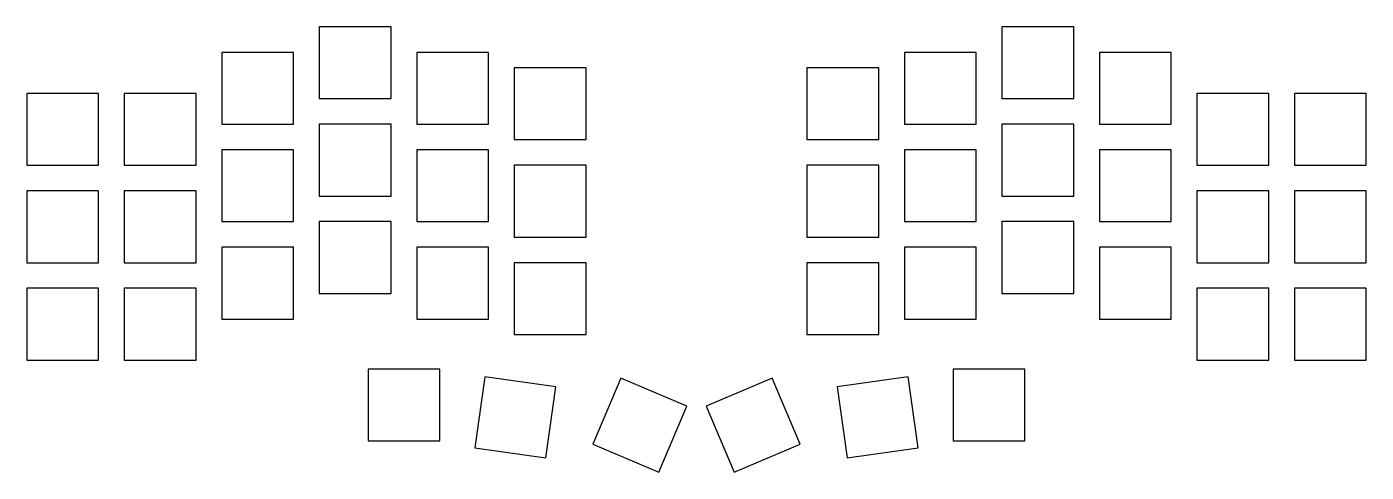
# Model space of a CAD drawing. Header units: millimetres. Extents: x 43 to 304, y -189 to -102.
import ezdxf

# ---------------------------------------------------------------- set-up
doc = ezdxf.new("R2010")
doc.units = ezdxf.units.MM

msp = doc.modelspace()

# ---------------------------------------------------------------- linework, layer by layer
for p, q in [((114, -102), (100, -102)), ((100, -102), (100, -116)), ((114, -116), (114, -102)), ((247, -102), (233, -102)), ((233, -102), (233, -116)), ((247, -116), (247, -102)), ((95, -107), (81, -107)), ((81, -107), (81, -121)), ((95, -121), (95, -107)), ((133, -107), (119, -107)), ((119, -107), (119, -121)), ((133, -121), (133, -107)), ((228, -107), (214, -107)), ((214, -107), (214, -121)), ((228, -121), (228, -107)), ((266, -107), (252, -107)), ((252, -107), (252, -121)), ((266, -121), (266, -107)), ((152, -110), (138, -110)), ((138, -110), (138, -124)), ((152, -124), (152, -110)), ((209, -110), (195, -110)), ((195, -110), (195, -124)), ((209, -124), (209, -110)), ((57, -115), (43, -115)), ((43, -115), (43, -129)), ((57, -129), (57, -115)), ((76, -115), (62, -115)), ((62, -115), (62, -129)), ((76, -129), (76, -115)), ((100, -116), (114, -116)), ((233, -116), (247, -116)), ((285, -115), (271, -115)), ((271, -115), (271, -129)), ((285, -129), (285, -115)), ((304, -115), (290, -115)), ((290, -115), (290, -129)), ((304, -129), (304, -115)), ((81, -121), (95, -121)), ((114, -121), (100, -121)), ((100, -121), (100, -135)), ((114, -135), (114, -121)), ((119, -121), (133, -121)), ((214, -121), (228, -121)), ((247, -121), (233, -121)), ((233, -121), (233, -135)), ((247, -135), (247, -121)), ((252, -121), (266, -121)), ((138, -124), (152, -124)), ((195, -124), (209, -124)), ((95, -126), (81, -126)), ((81, -126), (81, -140)), ((95, -140), (95, -126)), ((133, -126), (119, -126)), ((119, -126), (119, -140)), ((133, -140), (133, -126)), ((228, -126), (214, -126)), ((214, -126), (214, -140)), ((228, -140), (228, -126)), ((266, -126), (252, -126)), ((252, -126), (252, -140)), ((266, -140), (266, -126)), ((43, -129), (57, -129)), ((62, -129), (76, -129)), ((152, -129), (138, -129)), ((138, -129), (138, -143)), ((152, -143), (152, -129)), ((209, -129), (195, -129)), ((195, -129), (195, -143)), ((209, -143), (209, -129)), ((271, -129), (285, -129)), ((290, -129), (304, -129)), ((57, -134), (43, -134)), ((43, -134), (43, -148)), ((57, -148), (57, -134)), ((76, -134), (62, -134)), ((62, -134), (62, -148)), ((76, -148), (76, -134)), ((100, -135), (114, -135)), ((233, -135), (247, -135)), ((285, -134), (271, -134)), ((271, -134), (271, -148)), ((285, -148), (285, -134)), ((304, -134), (290, -134)), ((290, -134), (290, -148)), ((304, -148), (304, -134)), ((81, -140), (95, -140)), ((114, -140), (100, -140)), ((100, -140), (100, -154)), ((114, -154), (114, -140)), ((119, -140), (133, -140)), ((214, -140), (228, -140)), ((247, -140), (233, -140)), ((233, -140), (233, -154)), ((247, -154), (247, -140)), ((252, -140), (266, -140)), ((138, -143), (152, -143)), ((195, -143), (209, -143)), ((95, -145), (81, -145)), ((81, -145), (81, -159)), ((95, -159), (95, -145)), ((133, -145), (119, -145)), ((119, -145), (119, -159)), ((133, -159), (133, -145)), ((228, -145), (214, -145)), ((214, -145), (214, -159)), ((228, -159), (228, -145)), ((266, -145), (252, -145)), ((252, -145), (252, -159)), ((266, -159), (266, -145)), ((43, -148), (57, -148)), ((62, -148), (76, -148)), ((152, -148), (138, -148)), ((138, -148), (138, -162)), ((152, -162), (152, -148)), ((209, -148), (195, -148)), ((195, -148), (195, -162)), ((209, -162), (209, -148)), ((271, -148), (285, -148)), ((290, -148), (304, -148)), ((57, -153), (43, -153)), ((43, -153), (43, -167)), ((57, -167), (57, -153)), ((76, -153), (62, -153)), ((62, -153), (62, -167)), ((76, -167), (76, -153)), ((285, -153), (271, -153)), ((271, -153), (271, -167)), ((285, -167), (285, -153)), ((304, -153), (290, -153)), ((290, -153), (290, -167)), ((304, -167), (304, -153)), ((100, -154), (114, -154)), ((233, -154), (247, -154)), ((81, -159), (95, -159)), ((119, -159), (133, -159)), ((214, -159), (228, -159)), ((252, -159), (266, -159)), ((138, -162), (152, -162)), ((195, -162), (209, -162)), ((43, -167), (57, -167)), ((62, -167), (76, -167)), ((271, -167), (285, -167)), ((290, -167), (304, -167)), ((123.5, -168.75), (109.5, -168.75)), ((109.5, -168.75), (109.5, -182.75)), ((123.5, -182.75), (123.5, -168.75)), ((237.5, -168.75), (223.5, -168.75)), ((223.5, -168.75), (223.5, -182.75)), ((237.5, -182.75), (237.5, -168.75)), ((132.23, -170.24), (130.29, -184.11)), ((146.1, -172.19), (132.23, -170.24)), ((144.15, -186.05), (146.1, -172.19)), ((158.75, -170.5), (153.28, -183.39)), ((171.64, -175.97), (158.75, -170.5)), ((188.25, -170.5), (175.36, -175.97)), ((193.72, -183.39), (188.25, -170.5)), ((214.77, -170.24), (200.9, -172.19)), ((200.9, -172.19), (202.85, -186.05)), ((216.71, -184.11), (214.77, -170.24)), ((166.17, -188.86), (171.64, -175.97)), ((175.36, -175.97), (180.83, -188.86)), ((109.5, -182.75), (123.5, -182.75)), ((130.29, -184.11), (144.15, -186.05)), ((153.28, -183.39), (166.17, -188.86)), ((180.83, -188.86), (193.72, -183.39)), ((202.85, -186.05), (216.71, -184.11)), ((223.5, -182.75), (237.5, -182.75))]:
    msp.add_line(p, q)

doc.saveas('drawing.dxf')
